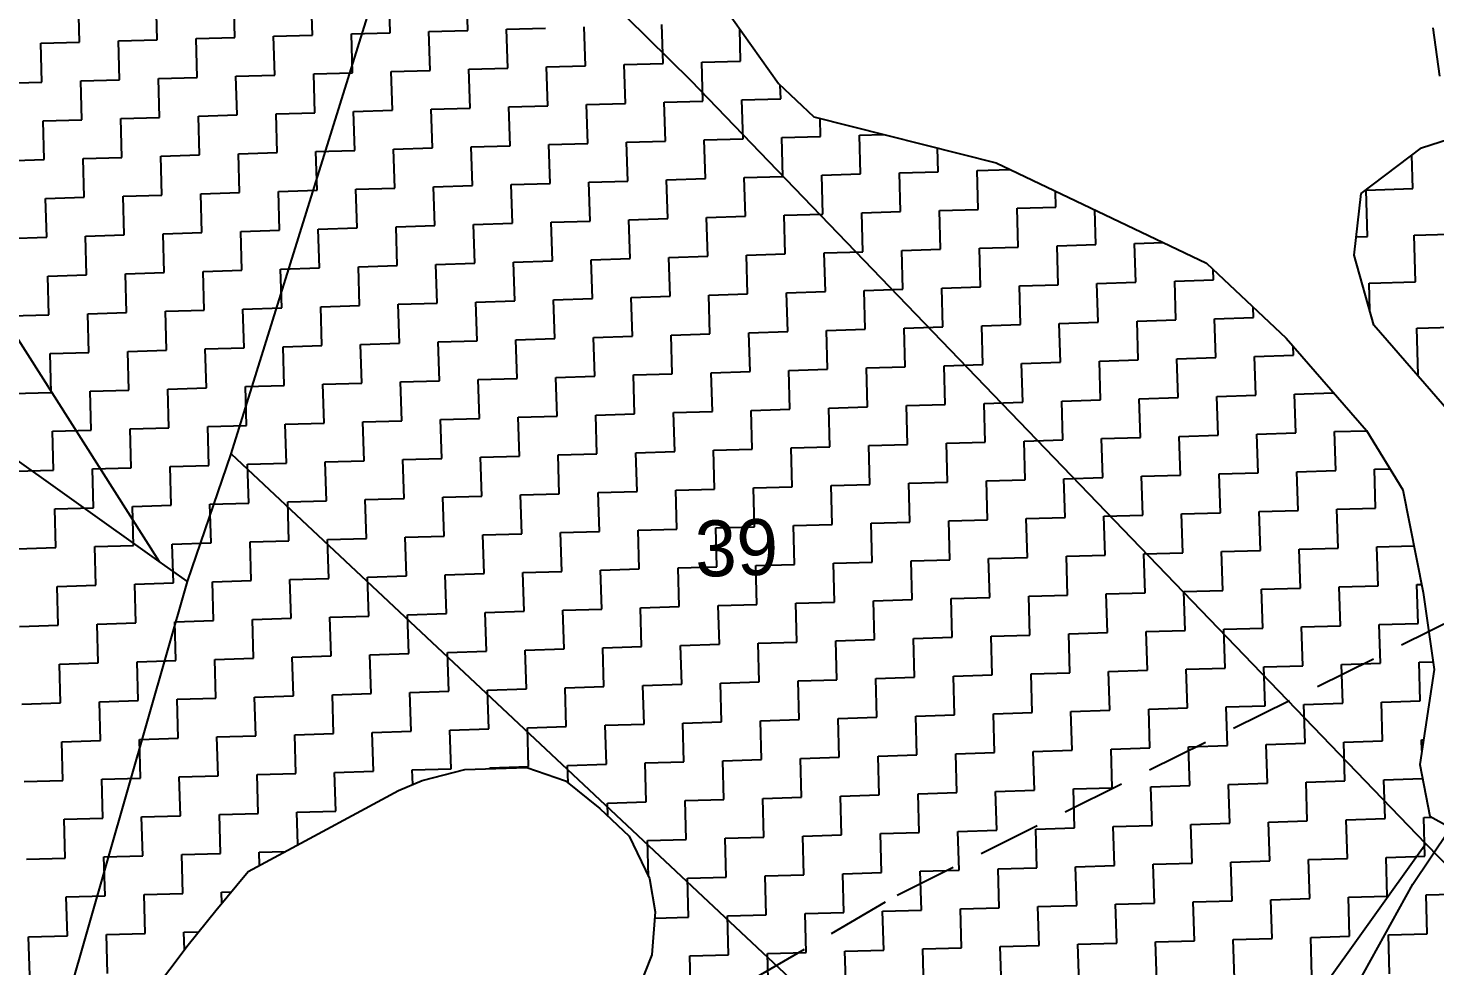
# Model space of a CAD drawing. Header units: metres. Extents: x 289662 to 290738, y 2016260 to 2018343.
# Drawn here: x 290126.6 to 290239.1, y 2017025.2 to 2017100.2 of the extents above; entities that cross this region are included whole.
import ezdxf
from ezdxf.enums import TextEntityAlignment as Align

# ---------------------------------------------------------------- set-up
doc = ezdxf.new("R2010")
doc.units = ezdxf.units.M
doc.linetypes.add('DASHED', pattern=[0.75, 0.5, -0.25])
for name, color, linetype in [('LINE_FOOTPATH', 1, 'DASHED'), ('LINE_WATER', 4, 'Continuous'), ('POLY_HATCH', 12, 'Continuous'), ('POLY_PARCEL', 6, 'Continuous'), ('TEXT_PARCEL', 7, 'Continuous')]:
    doc.layers.add(name, color=color, linetype=linetype)
doc.styles.add('TEXT_MAP', font='', dxfattribs={"height": 2.5})
doc.styles.get('TEXT_MAP').set_extended_font_data('Kruti Dev 050')

msp = doc.modelspace()

# ---------------------------------------------------------------- linework, layer by layer
at = {"layer": 'LINE_FOOTPATH', "ltscale": 10}
for p, q in [((290196.1, 2017030.91), (290264.31, 2017064.75)), ((290093.66, 2016971.19), (290196.1, 2017030.91))]:
    msp.add_line(p, q, dxfattribs=at)
at = {"layer": 'LINE_WATER'}
for p, q in [((290239.47, 2017096.39), (290238.93, 2017100.25)), ((290237.32, 2017031.77), (290242.88, 2017040.12)), ((290232.17, 2017022.49), (290237.32, 2017031.77))]:
    msp.add_line(p, q, dxfattribs=at)
at = {"layer": 'POLY_HATCH', "linetype": 'Continuous'}
for p, q in [((290143.17, 2017099.48), (290143.08, 2017102.58)), ((290149.38, 2017099.67), (290149.28, 2017102.77)), ((290155.58, 2017099.85), (290155.49, 2017102.95)), ((290161.79, 2017100.04), (290161.69, 2017103.14)), ((290130.76, 2017099.11), (290130.67, 2017102.21)), ((290136.97, 2017099.29), (290136.87, 2017102.4)), ((290171.18, 2017097.21), (290171.09, 2017100.32)), ((290177.39, 2017097.4), (290177.3, 2017100.5)), ((290133.87, 2017099.2), (290136.97, 2017099.29)), ((290133.96, 2017096.1), (290133.87, 2017099.2)), ((290140.07, 2017099.39), (290143.17, 2017099.48)), ((290140.16, 2017096.28), (290140.07, 2017099.39)), ((290146.27, 2017099.57), (290149.38, 2017099.67)), ((290146.37, 2017096.47), (290146.27, 2017099.57)), ((290152.48, 2017099.76), (290155.58, 2017099.85)), ((290152.57, 2017096.66), (290152.48, 2017099.76)), ((290158.68, 2017099.94), (290161.79, 2017100.04)), ((290158.78, 2017096.84), (290158.68, 2017099.94)), ((290164.89, 2017100.13), (290167.99, 2017100.22)), ((290164.98, 2017097.03), (290164.89, 2017100.13)), ((290183.59, 2017097.59), (290183.52, 2017100.16)), ((290127.66, 2017099.02), (290130.76, 2017099.11)), ((290127.75, 2017095.91), (290127.66, 2017099.02)), ((290161.88, 2017096.93), (290164.98, 2017097.03)), ((290161.97, 2017093.83), (290161.88, 2017096.93)), ((290168.08, 2017097.12), (290171.18, 2017097.21)), ((290168.18, 2017094.02), (290168.08, 2017097.12)), ((290174.29, 2017097.31), (290177.39, 2017097.4)), ((290174.38, 2017094.2), (290174.29, 2017097.31)), ((290180.49, 2017097.49), (290183.59, 2017097.59)), ((290180.58, 2017094.39), (290180.49, 2017097.49)), ((290124.65, 2017095.82), (290127.75, 2017095.91)), ((290130.86, 2017096.01), (290133.96, 2017096.1)), ((290130.95, 2017092.9), (290130.86, 2017096.01)), ((290137.06, 2017096.19), (290140.16, 2017096.28)), ((290137.15, 2017093.09), (290137.06, 2017096.19)), ((290143.26, 2017096.38), (290146.37, 2017096.47)), ((290143.36, 2017093.28), (290143.26, 2017096.38)), ((290149.47, 2017096.56), (290152.57, 2017096.66)), ((290149.56, 2017093.46), (290149.47, 2017096.56)), ((290155.67, 2017096.75), (290158.78, 2017096.84)), ((290155.77, 2017093.65), (290155.67, 2017096.75)), ((290186.79, 2017094.58), (290186.76, 2017095.67)), ((290152.66, 2017093.55), (290155.77, 2017093.65)), ((290152.76, 2017090.45), (290152.66, 2017093.55)), ((290158.87, 2017093.74), (290161.97, 2017093.83)), ((290158.96, 2017090.64), (290158.87, 2017093.74)), ((290165.07, 2017093.93), (290168.18, 2017094.02)), ((290165.17, 2017090.82), (290165.07, 2017093.93)), ((290171.28, 2017094.11), (290174.38, 2017094.2)), ((290171.37, 2017091.01), (290171.28, 2017094.11)), ((290177.48, 2017094.3), (290180.58, 2017094.39)), ((290177.58, 2017091.19), (290177.48, 2017094.3)), ((290183.69, 2017094.48), (290186.79, 2017094.58)), ((290183.78, 2017091.38), (290183.69, 2017094.48)), ((290127.85, 2017092.81), (290130.95, 2017092.9)), ((290127.94, 2017089.71), (290127.85, 2017092.81)), ((290134.05, 2017093), (290137.15, 2017093.09)), ((290134.14, 2017089.89), (290134.05, 2017093)), ((290140.26, 2017093.18), (290143.36, 2017093.28)), ((290140.35, 2017090.08), (290140.26, 2017093.18)), ((290146.46, 2017093.37), (290149.56, 2017093.46)), ((290146.55, 2017090.27), (290146.46, 2017093.37)), ((290189.98, 2017091.57), (290189.94, 2017093.01)), ((290180.68, 2017091.29), (290183.78, 2017091.38)), ((290180.77, 2017088.19), (290180.68, 2017091.29)), ((290186.88, 2017091.47), (290189.98, 2017091.57)), ((290186.97, 2017088.37), (290186.88, 2017091.47)), ((290193.09, 2017091.66), (290195.04, 2017091.72)), ((290193.18, 2017088.56), (290193.09, 2017091.66)), ((290143.45, 2017090.17), (290146.55, 2017090.27)), ((290143.54, 2017087.07), (290143.45, 2017090.17)), ((290149.65, 2017090.36), (290152.76, 2017090.45)), ((290149.75, 2017087.26), (290149.65, 2017090.36)), ((290155.86, 2017090.54), (290158.96, 2017090.64)), ((290155.95, 2017087.44), (290155.86, 2017090.54)), ((290162.06, 2017090.73), (290165.17, 2017090.82)), ((290162.16, 2017087.63), (290162.06, 2017090.73)), ((290168.27, 2017090.92), (290171.37, 2017091.01)), ((290168.36, 2017087.81), (290168.27, 2017090.92)), ((290174.47, 2017091.1), (290177.58, 2017091.19)), ((290174.57, 2017088), (290174.47, 2017091.1)), ((290199.38, 2017088.74), (290199.33, 2017090.63)), ((290124.84, 2017089.62), (290127.94, 2017089.71)), ((290131.04, 2017089.8), (290134.14, 2017089.89)), ((290131.13, 2017086.7), (290131.04, 2017089.8)), ((290137.25, 2017089.99), (290140.35, 2017090.08)), ((290137.34, 2017086.88), (290137.25, 2017089.99)), ((290237.31, 2017087.39), (290237.23, 2017090.07)), ((290171.46, 2017087.91), (290174.57, 2017088)), ((290171.56, 2017084.8), (290171.46, 2017087.91)), ((290177.67, 2017088.09), (290180.77, 2017088.19)), ((290177.76, 2017084.99), (290177.67, 2017088.09)), ((290183.87, 2017088.28), (290186.97, 2017088.37)), ((290183.97, 2017085.18), (290183.87, 2017088.28)), ((290190.08, 2017088.46), (290193.18, 2017088.56)), ((290190.17, 2017085.36), (290190.08, 2017088.46)), ((290196.28, 2017088.65), (290199.38, 2017088.74)), ((290196.37, 2017085.55), (290196.28, 2017088.65)), ((290202.49, 2017088.84), (290205.13, 2017088.91)), ((290202.58, 2017085.73), (290202.49, 2017088.84)), ((290134.24, 2017086.79), (290137.34, 2017086.88)), ((290134.33, 2017083.69), (290134.24, 2017086.79)), ((290140.44, 2017086.98), (290143.54, 2017087.07)), ((290140.53, 2017083.88), (290140.44, 2017086.98)), ((290146.65, 2017087.16), (290149.75, 2017087.26)), ((290146.74, 2017084.06), (290146.65, 2017087.16)), ((290152.85, 2017087.35), (290155.95, 2017087.44)), ((290152.94, 2017084.25), (290152.85, 2017087.35)), ((290159.05, 2017087.54), (290162.16, 2017087.63)), ((290159.15, 2017084.43), (290159.05, 2017087.54)), ((290165.26, 2017087.72), (290168.36, 2017087.81)), ((290165.35, 2017084.62), (290165.26, 2017087.72)), ((290208.78, 2017085.92), (290208.75, 2017087.19)), ((290233.58, 2017087.28), (290237.31, 2017087.39)), ((290233.69, 2017083.56), (290233.58, 2017087.28)), ((290128.03, 2017086.61), (290131.13, 2017086.7)), ((290128.13, 2017083.5), (290128.03, 2017086.61)), ((290199.48, 2017085.64), (290202.58, 2017085.73)), ((290199.57, 2017082.54), (290199.48, 2017085.64)), ((290205.68, 2017085.83), (290208.78, 2017085.92)), ((290205.77, 2017082.72), (290205.68, 2017085.83)), ((290211.98, 2017082.91), (290211.9, 2017085.69)), ((290162.25, 2017084.53), (290165.35, 2017084.62)), ((290162.34, 2017081.42), (290162.25, 2017084.53)), ((290168.45, 2017084.71), (290171.56, 2017084.8)), ((290168.55, 2017081.61), (290168.45, 2017084.71)), ((290174.66, 2017084.9), (290177.76, 2017084.99)), ((290174.75, 2017081.8), (290174.66, 2017084.9)), ((290180.86, 2017085.08), (290183.97, 2017085.18)), ((290180.96, 2017081.98), (290180.86, 2017085.08)), ((290187.07, 2017085.27), (290190.17, 2017085.36)), ((290187.16, 2017082.17), (290187.07, 2017085.27)), ((290193.27, 2017085.45), (290196.37, 2017085.55)), ((290193.36, 2017082.35), (290193.27, 2017085.45)), ((290125.02, 2017083.41), (290128.13, 2017083.5)), ((290131.23, 2017083.6), (290134.33, 2017083.69)), ((290131.32, 2017080.49), (290131.23, 2017083.6)), ((290137.43, 2017083.78), (290140.53, 2017083.88)), ((290137.52, 2017080.68), (290137.43, 2017083.78)), ((290143.64, 2017083.97), (290146.74, 2017084.06)), ((290143.73, 2017080.87), (290143.64, 2017083.97)), ((290149.84, 2017084.15), (290152.94, 2017084.25)), ((290149.93, 2017081.05), (290149.84, 2017084.15)), ((290156.05, 2017084.34), (290159.15, 2017084.43)), ((290156.14, 2017081.24), (290156.05, 2017084.34)), ((290232.79, 2017083.53), (290233.69, 2017083.56)), ((290237.42, 2017083.67), (290241.14, 2017083.78)), ((290237.53, 2017079.95), (290237.42, 2017083.67)), ((290190.26, 2017082.26), (290193.36, 2017082.35)), ((290196.47, 2017082.45), (290199.57, 2017082.54)), ((290196.56, 2017079.34), (290196.47, 2017082.45)), ((290202.67, 2017082.63), (290205.77, 2017082.72)), ((290202.76, 2017079.53), (290202.67, 2017082.63)), ((290208.88, 2017082.82), (290211.98, 2017082.91)), ((290208.97, 2017079.71), (290208.88, 2017082.82)), ((290215.08, 2017083), (290217.38, 2017083.07)), ((290215.17, 2017079.9), (290215.08, 2017083)), ((290153.04, 2017081.14), (290156.14, 2017081.24)), ((290153.13, 2017078.04), (290153.04, 2017081.14)), ((290159.24, 2017081.33), (290162.34, 2017081.42)), ((290159.33, 2017078.23), (290159.24, 2017081.33)), ((290165.44, 2017081.52), (290168.55, 2017081.61)), ((290165.54, 2017078.41), (290165.44, 2017081.52)), ((290171.65, 2017081.7), (290174.75, 2017081.8)), ((290171.74, 2017078.6), (290171.65, 2017081.7)), ((290177.85, 2017081.89), (290180.96, 2017081.98)), ((290177.95, 2017078.79), (290177.85, 2017081.89)), ((290184.06, 2017082.07), (290187.16, 2017082.17)), ((290184.15, 2017078.97), (290184.06, 2017082.07)), ((290190.36, 2017079.16), (290190.26, 2017082.26)), ((290128.22, 2017080.4), (290131.32, 2017080.49)), ((290128.31, 2017077.3), (290128.22, 2017080.4)), ((290134.42, 2017080.59), (290137.52, 2017080.68)), ((290134.52, 2017077.49), (290134.42, 2017080.59)), ((290140.63, 2017080.77), (290143.73, 2017080.87)), ((290140.72, 2017077.67), (290140.63, 2017080.77)), ((290146.83, 2017080.96), (290149.93, 2017081.05)), ((290146.92, 2017077.86), (290146.83, 2017080.96)), ((290218.28, 2017079.99), (290221.38, 2017080.09)), ((290221.38, 2017080.09), (290221.35, 2017080.93)), ((290181.05, 2017078.88), (290184.15, 2017078.97)), ((290187.25, 2017079.06), (290190.36, 2017079.16)), ((290187.35, 2017075.96), (290187.25, 2017079.06)), ((290193.46, 2017079.25), (290196.56, 2017079.34)), ((290193.55, 2017076.15), (290193.46, 2017079.25)), ((290199.66, 2017079.44), (290202.76, 2017079.53)), ((290199.76, 2017076.33), (290199.66, 2017079.44)), ((290205.87, 2017079.62), (290208.97, 2017079.71)), ((290205.96, 2017076.52), (290205.87, 2017079.62)), ((290212.07, 2017079.81), (290215.17, 2017079.9)), ((290212.16, 2017076.71), (290212.07, 2017079.81)), ((290218.37, 2017076.89), (290218.28, 2017079.99)), ((290233.81, 2017079.84), (290237.53, 2017079.95)), ((290233.87, 2017077.65), (290233.81, 2017079.84)), ((290143.82, 2017077.76), (290146.92, 2017077.86)), ((290150.03, 2017077.95), (290153.13, 2017078.04)), ((290150.12, 2017074.85), (290150.03, 2017077.95)), ((290156.23, 2017078.14), (290159.33, 2017078.23)), ((290156.32, 2017075.03), (290156.23, 2017078.14)), ((290162.44, 2017078.32), (290165.54, 2017078.41)), ((290162.53, 2017075.22), (290162.44, 2017078.32)), ((290168.64, 2017078.51), (290171.74, 2017078.6)), ((290168.73, 2017075.4), (290168.64, 2017078.51)), ((290174.84, 2017078.69), (290177.95, 2017078.79)), ((290174.94, 2017075.59), (290174.84, 2017078.69)), ((290181.14, 2017075.78), (290181.05, 2017078.88)), ((290224.57, 2017077.08), (290224.55, 2017077.92)), ((290125.21, 2017077.21), (290128.31, 2017077.3)), ((290131.41, 2017077.39), (290134.52, 2017077.49)), ((290131.51, 2017074.29), (290131.41, 2017077.39)), ((290137.62, 2017077.58), (290140.72, 2017077.67)), ((290137.71, 2017074.48), (290137.62, 2017077.58)), ((290143.91, 2017074.66), (290143.82, 2017077.76)), ((290209.06, 2017076.61), (290212.16, 2017076.71)), ((290215.27, 2017076.8), (290218.37, 2017076.89)), ((290215.36, 2017073.7), (290215.27, 2017076.8)), ((290221.47, 2017076.98), (290224.57, 2017077.08)), ((290221.56, 2017073.88), (290221.47, 2017076.98)), ((290171.84, 2017075.5), (290174.94, 2017075.59)), ((290178.04, 2017075.68), (290181.14, 2017075.78)), ((290178.13, 2017072.58), (290178.04, 2017075.68)), ((290184.24, 2017075.87), (290187.35, 2017075.96)), ((290184.34, 2017072.77), (290184.24, 2017075.87)), ((290190.45, 2017076.06), (290193.55, 2017076.15)), ((290190.54, 2017072.95), (290190.45, 2017076.06)), ((290196.65, 2017076.24), (290199.76, 2017076.33)), ((290196.75, 2017073.14), (290196.65, 2017076.24)), ((290202.86, 2017076.43), (290205.96, 2017076.52)), ((290202.95, 2017073.32), (290202.86, 2017076.43)), ((290209.15, 2017073.51), (290209.06, 2017076.61)), ((290237.64, 2017076.23), (290241.36, 2017076.34)), ((290237.75, 2017072.5), (290237.64, 2017076.23)), ((290134.61, 2017074.38), (290137.71, 2017074.48)), ((290140.81, 2017074.57), (290143.91, 2017074.66)), ((290140.91, 2017071.47), (290140.81, 2017074.57)), ((290147.02, 2017074.75), (290150.12, 2017074.85)), ((290147.11, 2017071.65), (290147.02, 2017074.75)), ((290153.22, 2017074.94), (290156.32, 2017075.03)), ((290153.31, 2017071.84), (290153.22, 2017074.94)), ((290159.43, 2017075.13), (290162.53, 2017075.22)), ((290159.52, 2017072.02), (290159.43, 2017075.13)), ((290165.63, 2017075.31), (290168.73, 2017075.4)), ((290165.72, 2017072.21), (290165.63, 2017075.31)), ((290171.93, 2017072.4), (290171.84, 2017075.5)), ((290227.77, 2017074.07), (290227.75, 2017074.8)), ((290128.4, 2017074.2), (290131.51, 2017074.29)), ((290128.5, 2017071.09), (290128.4, 2017074.2)), ((290134.7, 2017071.28), (290134.61, 2017074.38)), ((290199.85, 2017073.23), (290202.95, 2017073.32)), ((290206.05, 2017073.42), (290209.15, 2017073.51)), ((290206.15, 2017070.32), (290206.05, 2017073.42)), ((290212.26, 2017073.6), (290215.36, 2017073.7)), ((290212.35, 2017070.5), (290212.26, 2017073.6)), ((290218.46, 2017073.79), (290221.56, 2017073.88)), ((290218.55, 2017070.69), (290218.46, 2017073.79)), ((290224.67, 2017073.97), (290227.77, 2017074.07)), ((290224.76, 2017070.87), (290224.67, 2017073.97)), ((290162.62, 2017072.12), (290165.72, 2017072.21)), ((290168.83, 2017072.3), (290171.93, 2017072.4)), ((290168.92, 2017069.2), (290168.83, 2017072.3)), ((290175.03, 2017072.49), (290178.13, 2017072.58)), ((290175.12, 2017069.39), (290175.03, 2017072.49)), ((290181.23, 2017072.67), (290184.34, 2017072.77)), ((290181.33, 2017069.57), (290181.23, 2017072.67)), ((290187.44, 2017072.86), (290190.54, 2017072.95)), ((290187.53, 2017069.76), (290187.44, 2017072.86)), ((290193.64, 2017073.05), (290196.75, 2017073.14)), ((290193.74, 2017069.94), (290193.64, 2017073.05)), ((290199.94, 2017070.13), (290199.85, 2017073.23)), ((290237.66, 2017072.5), (290237.75, 2017072.5)), ((290125.39, 2017071), (290128.5, 2017071.09)), ((290131.6, 2017071.19), (290134.7, 2017071.28)), ((290131.69, 2017068.09), (290131.6, 2017071.19)), ((290137.8, 2017071.37), (290140.91, 2017071.47)), ((290137.9, 2017068.27), (290137.8, 2017071.37)), ((290144.01, 2017071.56), (290147.11, 2017071.65)), ((290144.1, 2017068.46), (290144.01, 2017071.56)), ((290150.21, 2017071.75), (290153.31, 2017071.84)), ((290150.31, 2017068.64), (290150.21, 2017071.75)), ((290156.42, 2017071.93), (290159.52, 2017072.02)), ((290156.51, 2017068.83), (290156.42, 2017071.93)), ((290162.71, 2017069.01), (290162.62, 2017072.12)), ((290227.86, 2017070.97), (290230.96, 2017071.06)), ((290230.96, 2017071.06), (290230.96, 2017071.1)), ((290190.63, 2017069.85), (290193.74, 2017069.94)), ((290196.84, 2017070.04), (290199.94, 2017070.13)), ((290196.93, 2017066.93), (290196.84, 2017070.04)), ((290203.04, 2017070.22), (290206.15, 2017070.32)), ((290203.14, 2017067.12), (290203.04, 2017070.22)), ((290209.25, 2017070.41), (290212.35, 2017070.5)), ((290209.34, 2017067.31), (290209.25, 2017070.41)), ((290215.45, 2017070.59), (290218.55, 2017070.69)), ((290215.55, 2017067.49), (290215.45, 2017070.59)), ((290221.66, 2017070.78), (290224.76, 2017070.87)), ((290221.75, 2017067.68), (290221.66, 2017070.78)), ((290227.95, 2017067.86), (290227.86, 2017070.97)), ((290153.41, 2017068.74), (290156.51, 2017068.83)), ((290159.61, 2017068.92), (290162.71, 2017069.01)), ((290159.7, 2017065.82), (290159.61, 2017068.92)), ((290165.82, 2017069.11), (290168.92, 2017069.2)), ((290165.91, 2017066.01), (290165.82, 2017069.11)), ((290172.02, 2017069.29), (290175.12, 2017069.39)), ((290172.11, 2017066.19), (290172.02, 2017069.29)), ((290178.23, 2017069.48), (290181.33, 2017069.57)), ((290178.32, 2017066.38), (290178.23, 2017069.48)), ((290184.43, 2017069.66), (290187.53, 2017069.76)), ((290184.52, 2017066.56), (290184.43, 2017069.66)), ((290190.73, 2017066.75), (290190.63, 2017069.85)), ((290128.59, 2017067.99), (290131.69, 2017068.09)), ((290128.68, 2017064.89), (290128.59, 2017067.99)), ((290134.79, 2017068.18), (290137.9, 2017068.27)), ((290134.89, 2017065.08), (290134.79, 2017068.18)), ((290141, 2017068.36), (290144.1, 2017068.46)), ((290141.09, 2017065.26), (290141, 2017068.36)), ((290147.2, 2017068.55), (290150.31, 2017068.64)), ((290147.3, 2017065.45), (290147.2, 2017068.55)), ((290153.5, 2017065.63), (290153.41, 2017068.74)), ((290218.65, 2017067.58), (290221.75, 2017067.68)), ((290224.85, 2017067.77), (290227.95, 2017067.86)), ((290224.94, 2017064.67), (290224.85, 2017067.77)), ((290231.06, 2017067.96), (290233.63, 2017068.03)), ((290231.15, 2017064.85), (290231.06, 2017067.96)), ((290181.42, 2017066.47), (290184.52, 2017066.56)), ((290187.63, 2017066.66), (290190.73, 2017066.75)), ((290187.72, 2017063.55), (290187.63, 2017066.66)), ((290193.83, 2017066.84), (290196.93, 2017066.93)), ((290193.92, 2017063.74), (290193.83, 2017066.84)), ((290200.03, 2017067.03), (290203.14, 2017067.12)), ((290200.13, 2017063.92), (290200.03, 2017067.03)), ((290206.24, 2017067.21), (290209.34, 2017067.31)), ((290206.33, 2017064.11), (290206.24, 2017067.21)), ((290212.44, 2017067.4), (290215.55, 2017067.49)), ((290212.54, 2017064.3), (290212.44, 2017067.4)), ((290218.74, 2017064.48), (290218.65, 2017067.58)), ((290144.19, 2017065.35), (290147.3, 2017065.45)), ((290150.4, 2017065.54), (290153.5, 2017065.63)), ((290150.49, 2017062.44), (290150.4, 2017065.54)), ((290156.6, 2017065.73), (290159.7, 2017065.82)), ((290156.7, 2017062.62), (290156.6, 2017065.73)), ((290162.81, 2017065.91), (290165.91, 2017066.01)), ((290162.9, 2017062.81), (290162.81, 2017065.91)), ((290169.01, 2017066.1), (290172.11, 2017066.19)), ((290169.1, 2017063), (290169.01, 2017066.1)), ((290175.22, 2017066.28), (290178.32, 2017066.38)), ((290175.31, 2017063.18), (290175.22, 2017066.28)), ((290181.51, 2017063.37), (290181.42, 2017066.47)), ((290125.58, 2017064.8), (290128.68, 2017064.89)), ((290131.78, 2017064.98), (290134.89, 2017065.08)), ((290131.88, 2017061.88), (290131.78, 2017064.98)), ((290137.99, 2017065.17), (290141.09, 2017065.26)), ((290138.08, 2017062.07), (290137.99, 2017065.17)), ((290144.29, 2017062.25), (290144.19, 2017065.35)), ((290209.43, 2017064.2), (290212.54, 2017064.3)), ((290215.64, 2017064.39), (290218.74, 2017064.48)), ((290215.73, 2017061.29), (290215.64, 2017064.39)), ((290221.84, 2017064.58), (290224.94, 2017064.67)), ((290221.94, 2017061.47), (290221.84, 2017064.58)), ((290228.05, 2017064.76), (290231.15, 2017064.85)), ((290228.14, 2017061.66), (290228.05, 2017064.76)), ((290234.25, 2017064.95), (290235.49, 2017064.98)), ((290234.34, 2017061.84), (290234.25, 2017064.95)), ((290172.21, 2017063.09), (290175.31, 2017063.18)), ((290178.41, 2017063.27), (290181.51, 2017063.37)), ((290178.5, 2017060.17), (290178.41, 2017063.27)), ((290184.62, 2017063.46), (290187.72, 2017063.55)), ((290184.71, 2017060.36), (290184.62, 2017063.46)), ((290190.82, 2017063.65), (290193.92, 2017063.74)), ((290190.91, 2017060.54), (290190.82, 2017063.65)), ((290197.02, 2017063.83), (290200.13, 2017063.92)), ((290197.12, 2017060.73), (290197.02, 2017063.83)), ((290203.23, 2017064.02), (290206.33, 2017064.11)), ((290203.32, 2017060.92), (290203.23, 2017064.02)), ((290209.53, 2017061.1), (290209.43, 2017064.2)), ((290134.98, 2017061.97), (290138.08, 2017062.07)), ((290141.18, 2017062.16), (290144.29, 2017062.25)), ((290141.28, 2017059.06), (290141.18, 2017062.16)), ((290147.39, 2017062.35), (290150.49, 2017062.44)), ((290147.48, 2017059.24), (290147.39, 2017062.35)), ((290153.59, 2017062.53), (290156.7, 2017062.62)), ((290153.69, 2017059.43), (290153.59, 2017062.53)), ((290159.8, 2017062.72), (290162.9, 2017062.81)), ((290159.89, 2017059.61), (290159.8, 2017062.72)), ((290166, 2017062.9), (290169.1, 2017063)), ((290166.1, 2017059.8), (290166, 2017062.9)), ((290172.3, 2017059.99), (290172.21, 2017063.09)), ((290128.78, 2017061.79), (290131.88, 2017061.88)), ((290128.87, 2017058.69), (290128.78, 2017061.79)), ((290135.07, 2017058.87), (290134.98, 2017061.97)), ((290200.22, 2017060.82), (290203.32, 2017060.92)), ((290206.42, 2017061.01), (290209.53, 2017061.1)), ((290206.52, 2017057.91), (290206.42, 2017061.01)), ((290212.63, 2017061.19), (290215.73, 2017061.29)), ((290212.72, 2017058.09), (290212.63, 2017061.19)), ((290218.83, 2017061.38), (290221.94, 2017061.47)), ((290218.93, 2017058.28), (290218.83, 2017061.38)), ((290225.04, 2017061.57), (290228.14, 2017061.66)), ((290225.13, 2017058.46), (290225.04, 2017061.57)), ((290231.24, 2017061.75), (290234.34, 2017061.84)), ((290231.34, 2017058.65), (290231.24, 2017061.75)), ((290162.99, 2017059.71), (290166.1, 2017059.8)), ((290169.2, 2017059.89), (290172.3, 2017059.99)), ((290169.29, 2017056.79), (290169.2, 2017059.89)), ((290175.4, 2017060.08), (290178.5, 2017060.17)), ((290175.49, 2017056.98), (290175.4, 2017060.08)), ((290181.61, 2017060.27), (290184.71, 2017060.36)), ((290181.7, 2017057.16), (290181.61, 2017060.27)), ((290187.81, 2017060.45), (290190.91, 2017060.54)), ((290187.9, 2017057.35), (290187.81, 2017060.45)), ((290194.02, 2017060.64), (290197.12, 2017060.73)), ((290194.11, 2017057.53), (290194.02, 2017060.64)), ((290200.31, 2017057.72), (290200.22, 2017060.82)), ((290125.77, 2017058.59), (290128.87, 2017058.69)), ((290131.97, 2017058.78), (290135.07, 2017058.87)), ((290132.06, 2017055.68), (290131.97, 2017058.78)), ((290138.17, 2017058.96), (290141.28, 2017059.06)), ((290138.27, 2017055.86), (290138.17, 2017058.96)), ((290144.38, 2017059.15), (290147.48, 2017059.24)), ((290144.47, 2017056.05), (290144.38, 2017059.15)), ((290150.58, 2017059.34), (290153.69, 2017059.43)), ((290150.68, 2017056.23), (290150.58, 2017059.34)), ((290156.79, 2017059.52), (290159.89, 2017059.61)), ((290156.88, 2017056.42), (290156.79, 2017059.52)), ((290163.09, 2017056.61), (290162.99, 2017059.71)), ((290234.44, 2017058.74), (290237.4, 2017058.83)), ((290234.53, 2017055.64), (290234.44, 2017058.74)), ((290191.01, 2017057.44), (290194.11, 2017057.53)), ((290197.21, 2017057.63), (290200.31, 2017057.72)), ((290197.3, 2017054.53), (290197.21, 2017057.63)), ((290203.41, 2017057.81), (290206.52, 2017057.91)), ((290203.51, 2017054.71), (290203.41, 2017057.81)), ((290209.62, 2017058), (290212.72, 2017058.09)), ((290209.71, 2017054.9), (290209.62, 2017058)), ((290215.82, 2017058.18), (290218.93, 2017058.28)), ((290215.92, 2017055.08), (290215.82, 2017058.18)), ((290222.03, 2017058.37), (290225.13, 2017058.46)), ((290222.12, 2017055.27), (290222.03, 2017058.37)), ((290228.23, 2017058.56), (290231.34, 2017058.65)), ((290228.33, 2017055.45), (290228.23, 2017058.56)), ((290153.78, 2017056.33), (290156.88, 2017056.42)), ((290159.98, 2017056.51), (290163.09, 2017056.61)), ((290160.08, 2017053.41), (290159.98, 2017056.51)), ((290166.19, 2017056.7), (290169.29, 2017056.79)), ((290166.28, 2017053.6), (290166.19, 2017056.7)), ((290172.39, 2017056.88), (290175.49, 2017056.98)), ((290172.49, 2017053.78), (290172.39, 2017056.88)), ((290178.6, 2017057.07), (290181.7, 2017057.16)), ((290178.69, 2017053.97), (290178.6, 2017057.07)), ((290184.8, 2017057.26), (290187.9, 2017057.35)), ((290184.89, 2017054.15), (290184.8, 2017057.26)), ((290191.1, 2017054.34), (290191.01, 2017057.44)), ((290128.96, 2017055.58), (290132.06, 2017055.68)), ((290129.05, 2017052.48), (290128.96, 2017055.58)), ((290135.17, 2017055.77), (290138.27, 2017055.86)), ((290135.26, 2017052.67), (290135.17, 2017055.77)), ((290141.37, 2017055.96), (290144.47, 2017056.05)), ((290141.46, 2017052.85), (290141.37, 2017055.96)), ((290147.57, 2017056.14), (290150.68, 2017056.23)), ((290147.67, 2017053.04), (290147.57, 2017056.14)), ((290153.87, 2017053.22), (290153.78, 2017056.33)), ((290225.22, 2017055.36), (290228.33, 2017055.45)), ((290225.32, 2017052.26), (290225.22, 2017055.36)), ((290231.43, 2017055.55), (290234.53, 2017055.64)), ((290231.52, 2017052.44), (290231.43, 2017055.55)), ((290237.63, 2017055.73), (290238.01, 2017055.74)), ((290237.73, 2017052.63), (290237.63, 2017055.73)), ((290188, 2017054.25), (290191.1, 2017054.34)), ((290188.09, 2017051.14), (290188, 2017054.25)), ((290194.2, 2017054.43), (290197.3, 2017054.53)), ((290194.29, 2017051.33), (290194.2, 2017054.43)), ((290200.41, 2017054.62), (290203.51, 2017054.71)), ((290200.5, 2017051.52), (290200.41, 2017054.62)), ((290206.61, 2017054.8), (290209.71, 2017054.9)), ((290206.7, 2017051.7), (290206.61, 2017054.8)), ((290212.81, 2017054.99), (290215.92, 2017055.08)), ((290212.91, 2017051.89), (290212.81, 2017054.99)), ((290219.02, 2017055.18), (290222.12, 2017055.27)), ((290219.11, 2017052.07), (290219.02, 2017055.18)), ((290144.57, 2017052.95), (290147.67, 2017053.04)), ((290150.77, 2017053.13), (290153.87, 2017053.22)), ((290150.86, 2017050.03), (290150.77, 2017053.13)), ((290156.97, 2017053.32), (290160.08, 2017053.41)), ((290157.07, 2017050.22), (290156.97, 2017053.32)), ((290163.18, 2017053.5), (290166.28, 2017053.6)), ((290163.27, 2017050.4), (290163.18, 2017053.5)), ((290169.38, 2017053.69), (290172.49, 2017053.78)), ((290169.48, 2017050.59), (290169.38, 2017053.69)), ((290175.59, 2017053.87), (290178.69, 2017053.97)), ((290175.68, 2017050.77), (290175.59, 2017053.87)), ((290181.79, 2017054.06), (290184.89, 2017054.15)), ((290181.89, 2017050.96), (290181.79, 2017054.06)), ((290125.95, 2017052.39), (290129.05, 2017052.48)), ((290132.16, 2017052.57), (290135.26, 2017052.67)), ((290132.25, 2017049.47), (290132.16, 2017052.57)), ((290138.36, 2017052.76), (290141.46, 2017052.85)), ((290138.45, 2017049.66), (290138.36, 2017052.76)), ((290144.66, 2017049.84), (290144.57, 2017052.95)), ((290216.01, 2017051.98), (290219.11, 2017052.07)), ((290216.1, 2017048.88), (290216.01, 2017051.98)), ((290222.21, 2017052.17), (290225.32, 2017052.26)), ((290222.31, 2017049.06), (290222.21, 2017052.17)), ((290228.42, 2017052.35), (290231.52, 2017052.44)), ((290228.51, 2017049.25), (290228.42, 2017052.35)), ((290234.62, 2017052.54), (290237.73, 2017052.63)), ((290234.72, 2017049.44), (290234.62, 2017052.54)), ((290178.78, 2017050.87), (290181.89, 2017050.96)), ((290178.88, 2017047.76), (290178.78, 2017050.87)), ((290184.99, 2017051.05), (290188.09, 2017051.14)), ((290185.08, 2017047.95), (290184.99, 2017051.05)), ((290191.19, 2017051.24), (290194.29, 2017051.33)), ((290191.28, 2017048.13), (290191.19, 2017051.24)), ((290197.4, 2017051.42), (290200.5, 2017051.52)), ((290197.49, 2017048.32), (290197.4, 2017051.42)), ((290203.6, 2017051.61), (290206.7, 2017051.7)), ((290203.69, 2017048.51), (290203.6, 2017051.61)), ((290209.81, 2017051.79), (290212.91, 2017051.89)), ((290209.9, 2017048.69), (290209.81, 2017051.79)), ((290141.56, 2017049.75), (290144.66, 2017049.84)), ((290141.65, 2017046.65), (290141.56, 2017049.75)), ((290147.76, 2017049.94), (290150.86, 2017050.03)), ((290147.85, 2017046.83), (290147.76, 2017049.94)), ((290153.96, 2017050.12), (290157.07, 2017050.22)), ((290154.06, 2017047.02), (290153.96, 2017050.12)), ((290160.17, 2017050.31), (290163.27, 2017050.4)), ((290160.26, 2017047.21), (290160.17, 2017050.31)), ((290166.37, 2017050.49), (290169.48, 2017050.59)), ((290166.47, 2017047.39), (290166.37, 2017050.49)), ((290172.58, 2017050.68), (290175.68, 2017050.77)), ((290172.67, 2017047.58), (290172.58, 2017050.68)), ((290129.15, 2017049.38), (290132.25, 2017049.47)), ((290129.24, 2017046.28), (290129.15, 2017049.38)), ((290135.35, 2017049.57), (290138.45, 2017049.66)), ((290135.44, 2017046.46), (290135.35, 2017049.57)), ((290206.8, 2017048.6), (290209.9, 2017048.69)), ((290206.89, 2017045.5), (290206.8, 2017048.6)), ((290213, 2017048.79), (290216.1, 2017048.88)), ((290213.09, 2017045.68), (290213, 2017048.79)), ((290219.2, 2017048.97), (290222.31, 2017049.06)), ((290219.3, 2017045.87), (290219.2, 2017048.97)), ((290225.41, 2017049.16), (290228.51, 2017049.25)), ((290225.5, 2017046.05), (290225.41, 2017049.16)), ((290231.61, 2017049.34), (290234.72, 2017049.44)), ((290231.71, 2017046.24), (290231.61, 2017049.34)), ((290237.82, 2017049.53), (290238.92, 2017049.56)), ((290237.91, 2017046.43), (290237.82, 2017049.53)), ((290169.57, 2017047.48), (290172.67, 2017047.58)), ((290169.66, 2017044.38), (290169.57, 2017047.48)), ((290175.77, 2017047.67), (290178.88, 2017047.76)), ((290175.87, 2017044.57), (290175.77, 2017047.67)), ((290181.98, 2017047.86), (290185.08, 2017047.95)), ((290182.07, 2017044.75), (290181.98, 2017047.86)), ((290188.18, 2017048.04), (290191.28, 2017048.13)), ((290188.28, 2017044.94), (290188.18, 2017048.04)), ((290194.39, 2017048.23), (290197.49, 2017048.32)), ((290194.48, 2017045.13), (290194.39, 2017048.23)), ((290200.59, 2017048.41), (290203.69, 2017048.51)), ((290200.68, 2017045.31), (290200.59, 2017048.41)), ((290132.34, 2017046.37), (290135.44, 2017046.46)), ((290132.43, 2017043.27), (290132.34, 2017046.37)), ((290138.55, 2017046.56), (290141.65, 2017046.65)), ((290138.64, 2017043.45), (290138.55, 2017046.56)), ((290144.75, 2017046.74), (290147.85, 2017046.83)), ((290144.84, 2017043.64), (290144.75, 2017046.74)), ((290150.96, 2017046.93), (290154.06, 2017047.02)), ((290151.05, 2017043.83), (290150.96, 2017046.93)), ((290157.16, 2017047.11), (290160.26, 2017047.21)), ((290157.25, 2017044.01), (290157.16, 2017047.11)), ((290163.36, 2017047.3), (290166.47, 2017047.39)), ((290163.46, 2017044.2), (290163.36, 2017047.3)), ((290234.81, 2017046.33), (290237.91, 2017046.43)), ((290234.9, 2017043.23), (290234.81, 2017046.33)), ((290126.14, 2017046.18), (290129.24, 2017046.28)), ((290197.58, 2017045.22), (290200.68, 2017045.31)), ((290197.67, 2017042.12), (290197.58, 2017045.22)), ((290203.79, 2017045.4), (290206.89, 2017045.5)), ((290203.88, 2017042.3), (290203.79, 2017045.4)), ((290209.99, 2017045.59), (290213.09, 2017045.68)), ((290210.08, 2017042.49), (290209.99, 2017045.59)), ((290216.2, 2017045.78), (290219.3, 2017045.87)), ((290216.29, 2017042.67), (290216.2, 2017045.78)), ((290222.4, 2017045.96), (290225.5, 2017046.05)), ((290222.49, 2017042.86), (290222.4, 2017045.96)), ((290228.6, 2017046.15), (290231.71, 2017046.24)), ((290228.7, 2017043.05), (290228.6, 2017046.15)), ((290160.36, 2017044.1), (290163.46, 2017044.2)), ((290160.45, 2017041), (290160.36, 2017044.1)), ((290166.56, 2017044.29), (290169.66, 2017044.38)), ((290166.65, 2017041.19), (290166.56, 2017044.29)), ((290172.76, 2017044.48), (290175.87, 2017044.57)), ((290172.86, 2017041.37), (290172.76, 2017044.48)), ((290178.97, 2017044.66), (290182.07, 2017044.75)), ((290179.06, 2017041.56), (290178.97, 2017044.66)), ((290185.17, 2017044.85), (290188.28, 2017044.94)), ((290185.27, 2017041.74), (290185.17, 2017044.85)), ((290191.38, 2017045.03), (290194.48, 2017045.13)), ((290191.47, 2017041.93), (290191.38, 2017045.03)), ((290129.33, 2017043.17), (290132.43, 2017043.27)), ((290129.43, 2017040.07), (290129.33, 2017043.17)), ((290135.54, 2017043.36), (290138.64, 2017043.45)), ((290135.63, 2017040.26), (290135.54, 2017043.36)), ((290141.74, 2017043.55), (290144.84, 2017043.64)), ((290141.83, 2017040.44), (290141.74, 2017043.55)), ((290147.95, 2017043.73), (290151.05, 2017043.83)), ((290148.04, 2017040.63), (290147.95, 2017043.73)), ((290154.15, 2017043.92), (290157.25, 2017044.01)), ((290154.24, 2017040.82), (290154.15, 2017043.92)), ((290225.6, 2017042.95), (290228.7, 2017043.05)), ((290225.69, 2017039.85), (290225.6, 2017042.95)), ((290231.8, 2017043.14), (290234.9, 2017043.23)), ((290231.89, 2017040.04), (290231.8, 2017043.14)), ((290238, 2017043.32), (290238.16, 2017043.33)), ((290238.03, 2017042.47), (290238, 2017043.32)), ((290188.37, 2017041.84), (290191.47, 2017041.93)), ((290188.46, 2017038.74), (290188.37, 2017041.84)), ((290194.57, 2017042.02), (290197.67, 2017042.12)), ((290194.67, 2017038.92), (290194.57, 2017042.02)), ((290200.78, 2017042.21), (290203.88, 2017042.3)), ((290200.87, 2017039.11), (290200.78, 2017042.21)), ((290206.98, 2017042.39), (290210.08, 2017042.49)), ((290207.07, 2017039.29), (290206.98, 2017042.39)), ((290213.19, 2017042.58), (290216.29, 2017042.67)), ((290213.28, 2017039.48), (290213.19, 2017042.58)), ((290219.39, 2017042.77), (290222.49, 2017042.86)), ((290219.48, 2017039.66), (290219.39, 2017042.77)), ((290151.14, 2017040.72), (290154.24, 2017040.82)), ((290151.23, 2017037.62), (290151.14, 2017040.72)), ((290157.35, 2017040.91), (290160.45, 2017041)), ((290157.38, 2017039.75), (290157.35, 2017040.91)), ((290163.55, 2017041.09), (290166.65, 2017041.19)), ((290163.55, 2017041.01), (290163.55, 2017041.09)), ((290169.75, 2017041.28), (290172.86, 2017041.37)), ((290169.8, 2017039.88), (290169.75, 2017041.28)), ((290175.96, 2017041.47), (290179.06, 2017041.56)), ((290176.05, 2017038.36), (290175.96, 2017041.47)), ((290182.16, 2017041.65), (290185.27, 2017041.74)), ((290182.26, 2017038.55), (290182.16, 2017041.65)), ((290126.32, 2017039.98), (290129.43, 2017040.07)), ((290132.53, 2017040.17), (290135.63, 2017040.26)), ((290132.62, 2017037.06), (290132.53, 2017040.17)), ((290138.73, 2017040.35), (290141.83, 2017040.44)), ((290138.83, 2017037.25), (290138.73, 2017040.35)), ((290144.94, 2017040.54), (290148.04, 2017040.63)), ((290145.03, 2017037.43), (290144.94, 2017040.54)), ((290216.38, 2017039.57), (290219.48, 2017039.66)), ((290216.47, 2017036.47), (290216.38, 2017039.57)), ((290222.59, 2017039.76), (290225.69, 2017039.85)), ((290222.68, 2017036.66), (290222.59, 2017039.76)), ((290228.79, 2017039.94), (290231.89, 2017040.04)), ((290228.88, 2017036.84), (290228.79, 2017039.94)), ((290234.99, 2017040.13), (290238.08, 2017040.22)), ((290235.09, 2017037.03), (290234.99, 2017040.13)), ((290179.15, 2017038.46), (290182.26, 2017038.55)), ((290179.25, 2017035.35), (290179.15, 2017038.46)), ((290185.36, 2017038.64), (290188.46, 2017038.74)), ((290185.45, 2017035.54), (290185.36, 2017038.64)), ((290191.56, 2017038.83), (290194.67, 2017038.92)), ((290191.66, 2017035.73), (290191.56, 2017038.83)), ((290197.77, 2017039.01), (290200.87, 2017039.11)), ((290197.86, 2017035.91), (290197.77, 2017039.01)), ((290203.97, 2017039.2), (290207.07, 2017039.29)), ((290204.07, 2017036.1), (290203.97, 2017039.2)), ((290210.18, 2017039.39), (290213.28, 2017039.48)), ((290210.27, 2017036.28), (290210.18, 2017039.39)), ((290141.93, 2017037.34), (290145.03, 2017037.43)), ((290142.02, 2017034.24), (290141.93, 2017037.34)), ((290148.13, 2017037.53), (290151.23, 2017037.62)), ((290148.21, 2017034.94), (290148.13, 2017037.53)), ((290172.95, 2017038.27), (290176.05, 2017038.36)), ((290172.98, 2017037.22), (290172.95, 2017038.27)), ((290129.52, 2017036.97), (290132.62, 2017037.06)), ((290129.61, 2017033.87), (290129.52, 2017036.97)), ((290135.72, 2017037.16), (290138.83, 2017037.25)), ((290135.82, 2017034.05), (290135.72, 2017037.16)), ((290207.17, 2017036.19), (290210.27, 2017036.28)), ((290207.26, 2017033.09), (290207.17, 2017036.19)), ((290213.37, 2017036.38), (290216.47, 2017036.47)), ((290213.46, 2017033.27), (290213.37, 2017036.38)), ((290219.58, 2017036.56), (290222.68, 2017036.66)), ((290219.67, 2017033.46), (290219.58, 2017036.56)), ((290225.78, 2017036.75), (290228.88, 2017036.84)), ((290225.87, 2017033.65), (290225.78, 2017036.75)), ((290231.99, 2017036.93), (290235.09, 2017037.03)), ((290232.08, 2017033.83), (290231.99, 2017036.93)), ((290238.19, 2017037.12), (290238.84, 2017037.14)), ((290238.28, 2017034.02), (290238.19, 2017037.12)), ((290176.15, 2017035.26), (290179.25, 2017035.35)), ((290176.23, 2017032.4), (290176.15, 2017035.26)), ((290182.35, 2017035.45), (290185.45, 2017035.54)), ((290182.44, 2017032.35), (290182.35, 2017035.45)), ((290188.55, 2017035.63), (290191.66, 2017035.73)), ((290188.65, 2017032.53), (290188.55, 2017035.63)), ((290194.76, 2017035.82), (290197.86, 2017035.91)), ((290194.85, 2017032.72), (290194.76, 2017035.82)), ((290200.96, 2017036), (290204.07, 2017036.1)), ((290201.06, 2017032.9), (290200.96, 2017036)), ((290132.71, 2017033.96), (290135.82, 2017034.05)), ((290132.81, 2017030.86), (290132.71, 2017033.96)), ((290138.92, 2017034.15), (290142.02, 2017034.24)), ((290139.01, 2017031.04), (290138.92, 2017034.15)), ((290145.12, 2017034.33), (290147.2, 2017034.39)), ((290145.15, 2017033.3), (290145.12, 2017034.33)), ((290235.18, 2017033.92), (290238.28, 2017034.02)), ((290235.27, 2017030.82), (290235.18, 2017033.92)), ((290126.51, 2017033.78), (290129.61, 2017033.87)), ((290197.95, 2017032.81), (290201.06, 2017032.9)), ((290198.05, 2017029.71), (290197.95, 2017032.81)), ((290204.16, 2017033), (290207.26, 2017033.09)), ((290204.25, 2017029.89), (290204.16, 2017033)), ((290210.36, 2017033.18), (290213.46, 2017033.27)), ((290210.46, 2017030.08), (290210.36, 2017033.18)), ((290216.57, 2017033.37), (290219.67, 2017033.46)), ((290216.66, 2017030.26), (290216.57, 2017033.37)), ((290222.77, 2017033.55), (290225.87, 2017033.65)), ((290222.86, 2017030.45), (290222.77, 2017033.55)), ((290228.98, 2017033.74), (290232.08, 2017033.83)), ((290229.07, 2017030.64), (290228.98, 2017033.74)), ((290179.34, 2017032.25), (290182.44, 2017032.35)), ((290179.43, 2017029.15), (290179.34, 2017032.25)), ((290185.54, 2017032.44), (290188.65, 2017032.53)), ((290185.64, 2017029.34), (290185.54, 2017032.44)), ((290191.75, 2017032.62), (290194.85, 2017032.72)), ((290191.84, 2017029.52), (290191.75, 2017032.62)), ((290129.7, 2017030.77), (290132.81, 2017030.86)), ((290129.8, 2017027.66), (290129.7, 2017030.77)), ((290135.91, 2017030.95), (290139.01, 2017031.04)), ((290136, 2017027.85), (290135.91, 2017030.95)), ((290142.11, 2017031.14), (290142.88, 2017031.16)), ((290142.14, 2017030.26), (290142.11, 2017031.14)), ((290225.97, 2017030.54), (290229.07, 2017030.64)), ((290232.17, 2017030.73), (290235.27, 2017030.82)), ((290232.26, 2017027.63), (290232.17, 2017030.73)), ((290238.38, 2017030.92), (290241.48, 2017031.01)), ((290238.47, 2017027.81), (290238.38, 2017030.92)), ((290188.74, 2017029.43), (290191.84, 2017029.52)), ((290188.83, 2017026.33), (290188.74, 2017029.43)), ((290194.94, 2017029.61), (290198.05, 2017029.71)), ((290195.04, 2017026.51), (290194.94, 2017029.61)), ((290201.15, 2017029.8), (290204.25, 2017029.89)), ((290201.24, 2017026.7), (290201.15, 2017029.8)), ((290207.35, 2017029.99), (290210.46, 2017030.08)), ((290207.45, 2017026.88), (290207.35, 2017029.99)), ((290213.56, 2017030.17), (290216.66, 2017030.26)), ((290213.65, 2017027.07), (290213.56, 2017030.17)), ((290219.76, 2017030.36), (290222.86, 2017030.45)), ((290219.86, 2017027.26), (290219.76, 2017030.36)), ((290226.06, 2017027.44), (290225.97, 2017030.54)), ((290176.73, 2017029.07), (290179.43, 2017029.15)), ((290182.54, 2017029.24), (290185.64, 2017029.34)), ((290182.63, 2017026.14), (290182.54, 2017029.24)), ((290126.69, 2017027.57), (290129.8, 2017027.66)), ((290126.79, 2017024.47), (290126.69, 2017027.57)), ((290132.9, 2017027.76), (290136, 2017027.85)), ((290132.99, 2017024.65), (290132.9, 2017027.76)), ((290139.1, 2017027.94), (290140.29, 2017027.98)), ((290139.15, 2017026.54), (290139.1, 2017027.94)), ((290216.75, 2017027.16), (290219.86, 2017027.26)), ((290222.96, 2017027.35), (290226.06, 2017027.44)), ((290223.05, 2017024.25), (290222.96, 2017027.35)), ((290229.16, 2017027.53), (290232.26, 2017027.63)), ((290229.25, 2017024.43), (290229.16, 2017027.53)), ((290235.37, 2017027.72), (290238.47, 2017027.81)), ((290235.46, 2017024.62), (290235.37, 2017027.72)), ((290179.53, 2017026.05), (290182.63, 2017026.14)), ((290185.73, 2017026.23), (290188.83, 2017026.33)), ((290185.82, 2017023.13), (290185.73, 2017026.23)), ((290191.93, 2017026.42), (290195.04, 2017026.51)), ((290192.03, 2017023.32), (290191.93, 2017026.42)), ((290198.14, 2017026.61), (290201.24, 2017026.7)), ((290198.23, 2017023.5), (290198.14, 2017026.61)), ((290204.34, 2017026.79), (290207.45, 2017026.88)), ((290204.44, 2017023.69), (290204.34, 2017026.79)), ((290210.55, 2017026.98), (290213.65, 2017027.07)), ((290210.64, 2017023.87), (290210.55, 2017026.98)), ((290216.85, 2017024.06), (290216.75, 2017027.16)), ((290179.62, 2017022.95), (290179.53, 2017026.05))]:
    msp.add_line(p, q, dxfattribs=at)
at = {"layer": 'POLY_HATCH'}
for p, q in [((290182.3, 2017101.87), (290186.61, 2017095.8)), ((290186.61, 2017095.8), (290189.45, 2017093.14)), ((290189.45, 2017093.14), (290204.02, 2017089.44)), ((290238, 2017090.66), (290242.88, 2017092.21)), ((290233.18, 2017087), (290238, 2017090.66)), ((290204.02, 2017089.44), (290220.82, 2017081.43)), ((290232.63, 2017082.06), (290233.18, 2017087)), ((290220.82, 2017081.43), (290227.2, 2017075.43)), ((290234.2, 2017076.48), (290232.63, 2017082.06)), ((290240.76, 2017068.94), (290234.2, 2017076.48)), ((290227.2, 2017075.43), (290233.62, 2017068.05)), ((290233.62, 2017068.05), (290236.51, 2017063.32)), ((290236.51, 2017063.32), (290238.13, 2017055.11)), ((290238.13, 2017055.11), (290239.01, 2017048.94)), ((290239.01, 2017048.94), (290237.86, 2017041.34)), ((290158.14, 2017040.08), (290161.55, 2017040.95)), ((290161.55, 2017040.95), (290166.5, 2017041.1)), ((290166.5, 2017041.1), (290169.59, 2017040.04)), ((290237.86, 2017041.34), (290238.67, 2017037.23)), ((290156.25, 2017039.26), (290158.14, 2017040.08)), ((290169.59, 2017040.04), (290172.33, 2017037.84)), ((290153.25, 2017037.65), (290156.25, 2017039.26)), ((290149.49, 2017035.63), (290153.25, 2017037.65)), ((290172.33, 2017037.84), (290174.68, 2017035.62)), ((290238.67, 2017037.23), (290242.17, 2017035.27)), ((290144.23, 2017032.8), (290149.49, 2017035.63)), ((290174.68, 2017035.62), (290176.31, 2017032.23)), ((290141.65, 2017029.67), (290144.23, 2017032.8)), ((290176.31, 2017032.23), (290176.77, 2017029.58)), ((290139.44, 2017026.93), (290141.65, 2017029.67)), ((290176.77, 2017029.58), (290176.5, 2017026.13)), ((290136.5, 2017023.03), (290139.44, 2017026.93)), ((290176.5, 2017026.13), (290175.43, 2017023.43))]:
    msp.add_line(p, q, dxfattribs=at)
at = {"layer": 'POLY_PARCEL'}
for p, q in [((290142.88, 2017066.18), (290158.62, 2017116.76)), ((290179.63, 2017096), (290158.62, 2017116.76)), ((290137.12, 2017057.59), (290079.76, 2017098.48)), ((290238.34, 2017035.01), (290179.63, 2017096)), ((290115.87, 2017091.03), (290137.12, 2017057.59)), ((290139.39, 2017055.97), (290142.88, 2017066.18)), ((290142.88, 2017066.18), (290213.37, 2017000.02)), ((290139.39, 2017055.97), (290137.12, 2017057.59)), ((290129.39, 2017021.1), (290139.39, 2017055.97)), ((290238.34, 2017035.01), (290213.37, 2017000.02)), ((290278.24, 2016994.11), (290238.34, 2017035.01))]:
    msp.add_line(p, q, dxfattribs=at)

# ---------------------------------------------------------------- texts
at = {"layer": 'TEXT_PARCEL', "style": 'TEXT_MAP'}
msp.add_text('39', height=4.469, rotation=1.7152, dxfattribs=at).set_placement((290183.26, 2017058.68), align=Align.MIDDLE)

doc.saveas('drawing.dxf')
